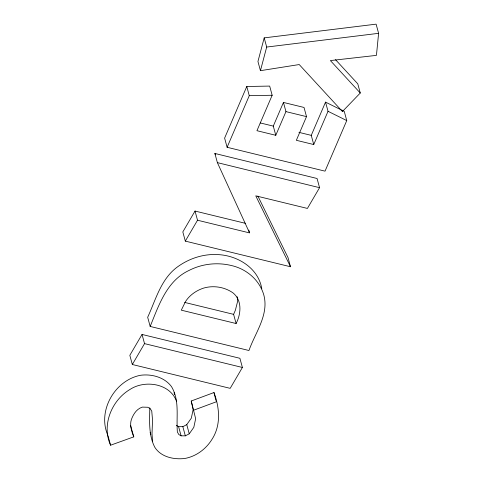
<?xml version="1.0" encoding="UTF-8"?>
<svg xmlns="http://www.w3.org/2000/svg" width="483" height="483" viewBox="0 0 483 483"><rect width="100%" height="100%" fill="white"/><g stroke="black" fill="none" stroke-linecap="round" stroke-linejoin="round"><path stroke-width="0.72" d="M378.606 33.327L376.438 55.37L330.384 60.58L360.276 93.008L342.435 111.519L299.219 64.553L260.44 70.675L257.94 61.498L264.195 37.879L376.112 24.15L378.606 33.327L266.688 47.056L260.44 70.675M341.584 110.076L325.536 102.118L328.029 111.295L313.751 144.544L296.345 140.299L306.512 116.626L304.018 107.449L283.455 102.438L285.948 111.615L275.781 135.294L256.944 130.7L272.164 95.254L269.671 86.077L246.777 86.499L224.613 138.108L227.107 147.285L325.035 171.151L346.752 120.575L344.258 111.398L342.924 110.734M150.171 326.442C158.744 305.498 166.732 280.81 188.968 270.468C201.96 263.772 217.115 262.088 231.309 265.505C246.421 268.88 259.606 279.995 263.857 295.119C269.085 314.946 255.163 332.757 248.962 350.513L150.171 326.442L147.677 317.265C155.816 299.593 161.014 278.745 177.666 266.767C189.264 258.417 203.458 253.75 217.803 254.595C237.612 255.429 258.441 268.071 261.792 288.774M227.107 147.285L249.27 95.676L246.777 86.499M275.781 135.294L273.287 126.111L283.455 102.438M236.096 323.525C241.126 313.908 242.255 300.281 232.957 292.855C224.637 287.017 213.685 285.236 203.917 288.007A30.978 25.834 -15.2 0 0 185.55 301.501L181.294 310.171L236.096 323.525L233.603 314.348L235.384 310.207L237.708 301.018L237.135 296.683M313.751 144.544L311.257 135.367L325.536 102.118M245.612 223.375L195.029 211.053L182.822 231.931L185.315 241.114L290.494 266.743L288.001 257.566L257.904 196.122M185.315 241.114L197.523 220.23L195.029 211.053M142.038 334.447L129.83 355.325L132.324 364.502L230.186 388.35L242.394 367.472L239.9 358.295L142.038 334.447L144.532 343.624L132.324 364.502M197.523 220.23L249.572 232.915L217.374 162.632L214.881 153.455L317.065 178.499L319.559 187.682L307.405 208.433L255.767 195.844L290.494 266.743M176.343 425.372L178.595 426.646L182.84 426.676L186.758 424.629L191.316 418.169L193.152 409.548L191.232 401.005L213.981 392.546C219.62 407.749 221.184 425.366 211.868 439.53C205.861 449.202 195.965 456.495 184.675 458.5C173.868 459.725 161.117 457.129 154.868 447.397C148.45 435.098 149.652 421.188 149.778 407.857M107.86 435.322C97.113 410.942 114.863 380.151 140.595 375.261C151.837 373.8 164.558 377.247 171.531 386.66C179.821 400.564 176.132 416.823 177.37 432.025L178.837 434.549L181.089 435.823L185.333 435.853L189.251 433.812L193.81 427.346L195.651 418.725L191.232 401.005M193.725 410.182L216.481 401.723M176.651 401.602C170.294 383.345 144.936 379.602 129.993 389.443C111.597 400.341 101.442 425.167 110.577 445.217L133.779 436.855L130.615 425.601M249.27 95.676L272.164 95.254M285.948 111.615L306.512 116.626M260.246 122.936L273.287 126.111M298.929 132.36L311.257 135.367M217.374 162.632L319.559 187.682M184.651 302.418L233.603 314.348M144.532 343.624L242.394 367.472M328.029 111.295L346.752 120.575M335.492 59.644L357.782 83.831L360.276 93.008M214.881 153.455L215.503 154.82M150.11 432.545L150.865 434.434M133.779 436.855C131.382 430.715 129.033 423.959 132.155 417.602C134.165 412.941 137.359 408.624 142.419 407.103L147.78 407.266L150.171 408.57L151.759 411.13L152.531 419.993L152.006 433.861L152.604 441.722M342.055 110.106L342.435 111.519M264.195 37.879L266.688 47.056M248.805 230.089L249.379 232.208M186.758 424.629L189.251 433.812M182.84 426.676L185.333 435.853M178.595 426.646L181.089 435.823M108.083 436.04L110.577 445.217M213.981 392.546L215.919 400.431M174.158 392.425L174.369 394.605"/></g></svg>
